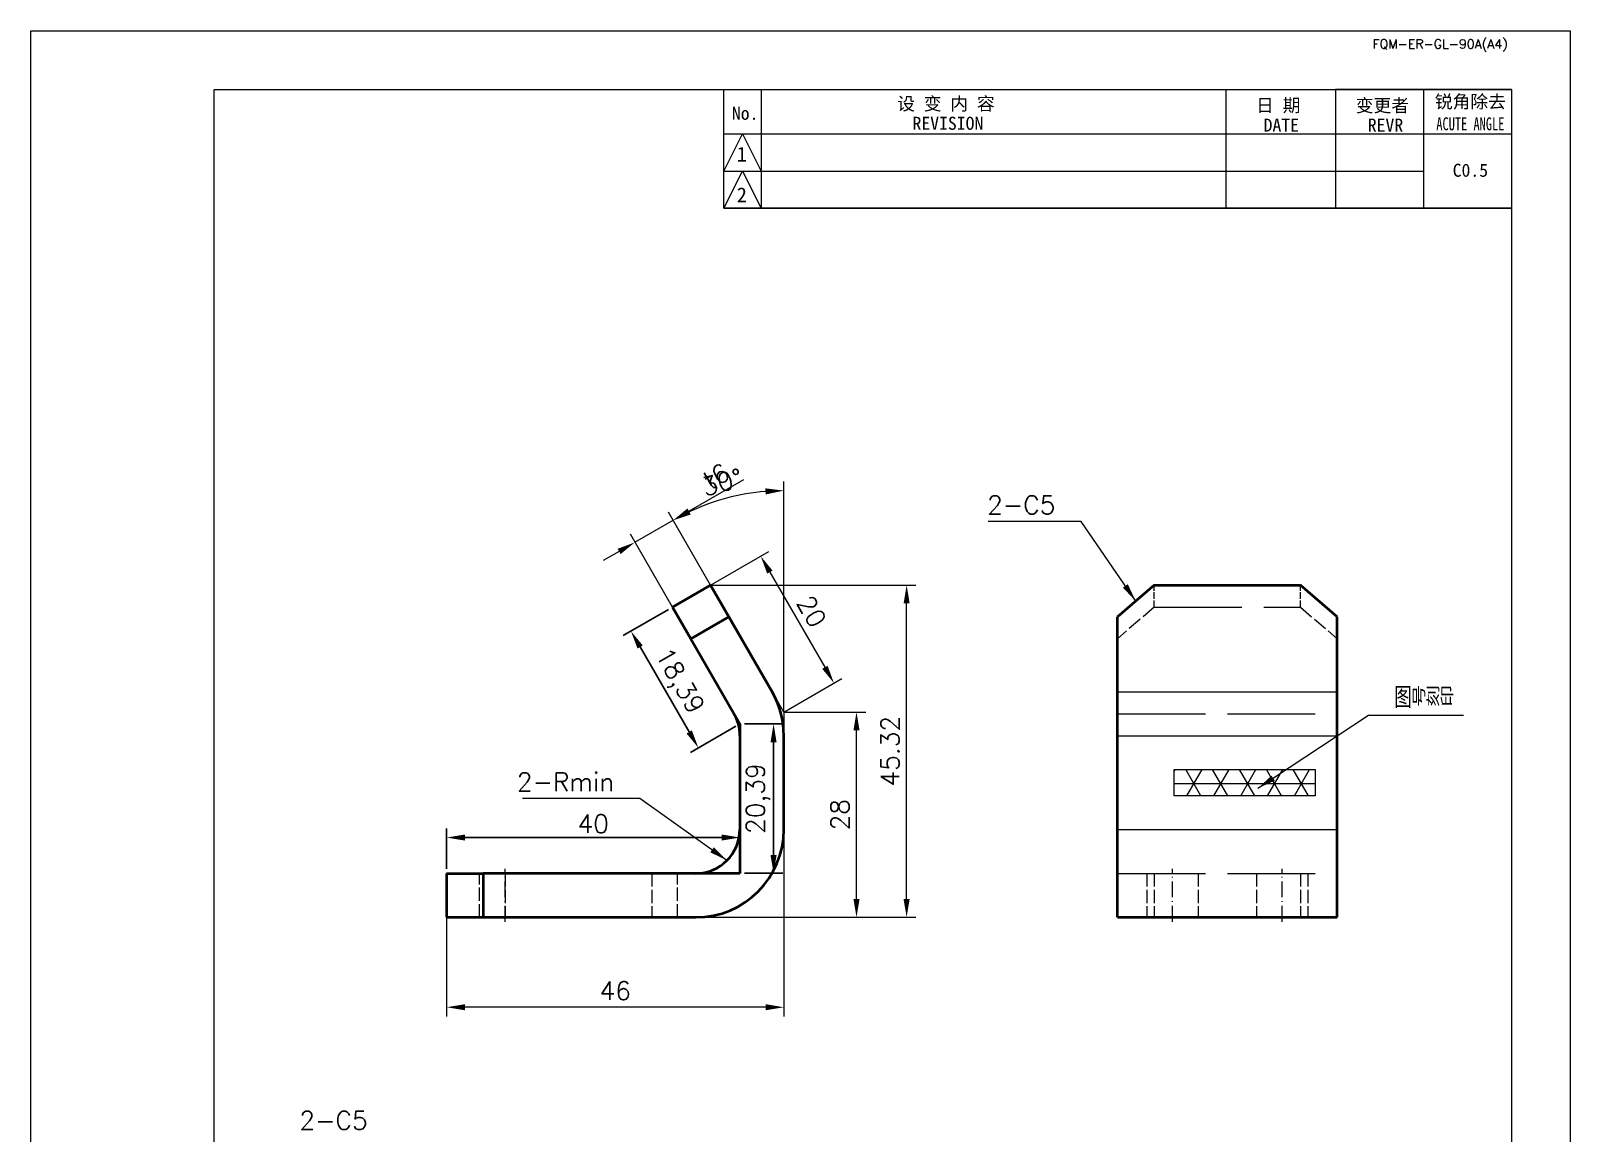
# Model space of a CAD drawing. Header units: millimetres. Extents: x -162325 to -83245, y 277409 to 326486.
# Drawn here: x -160479.3 to -160269.3, y 298490.9 to 298641.3 of the extents above; entities that cross this region are included whole.
import ezdxf
from ezdxf.enums import TextEntityAlignment as Align

# ---------------------------------------------------------------- set-up
doc = ezdxf.new("R2010")
doc.units = ezdxf.units.MM
for name, pattern in [('DASHDOT', [18.5, 12, -3, 0.5, -3]), ('DASHED', [15, 12, -3]), ('PHANTOM2', [31.75, 15.875, -3.175, 3.175, -3.175, 3.175, -3.175])]:
    doc.linetypes.add(name, pattern=pattern)
for name, color, linetype, lineweight in [('A4', 3, 'Continuous', 20), ('SIM', 6, 'PHANTOM2', 20), ('图框', 7, 'Continuous', 20), ('尺寸线', 3, 'Continuous', 13)]:
    doc.layers.add(name, color=color, linetype=linetype, lineweight=lineweight)
doc.styles.add('CH-1', font='')
doc.styles.get("Standard").update_dxf_attribs({"font": 'txt', "bigfont": 'gbcbig.shx'})
doc.styles.add('工程字', font='')
doc.styles.get('CH-1').set_extended_font_data('SimSun')
doc.styles.get('工程字').set_extended_font_data('SimSun')
doc.dimstyles.new('ISO-25', dxfattribs={"dimtxt": 2.5, "dimasz": 2.5, "dimexe": 1.25, "dimexo": 0.625, "dimtad": 1, "dimtxsty": 'Standard', "dimcen": 2.5, "dimadec": 0, "dimazin": 0, "dimtfac": 1, "dimtmove": 0, "dimatfit": 3, "dimfxl": 0, "dimarcsym": 0})
doc.dimstyles.new('副本01', dxfattribs={"dimtxt": 2.5, "dimasz": 2.5, "dimexe": 1.25, "dimexo": 0, "dimgap": 1, "dimtad": 1, "dimdsep": 46, "dimtxsty": 'Standard', "dimcen": 1, "dimclrd": 3, "dimclre": 3, "dimclrt": 1, "dimadec": 1, "dimazin": 2, "dimtfac": 1, "dimtmove": 0, "dimatfit": 3, "dimfxl": 0, "dimtolj": 1, "dimlwd": -1, "dimlwe": -1, "dimarcsym": 0})
doc.dimstyles.new('副本01$0', dxfattribs={"dimtxt": 2.5, "dimasz": 2.5, "dimexe": 1.25, "dimexo": 0, "dimgap": 1, "dimtad": 1, "dimdsep": 46, "dimtxsty": 'Standard', "dimcen": 1, "dimclrd": 3, "dimclre": 3, "dimclrt": 1, "dimadec": 1, "dimazin": 2, "dimtfac": 1, "dimtmove": 0, "dimatfit": 3, "dimfxl": 0, "dimtolj": 1, "dimlwd": -1, "dimlwe": -1, "dimarcsym": 0})

# ---------------------------------------------------------------- blocks, each defined once
blk = doc.blocks.new('1比1 竖框')
at = {"layer": '图框'}
for p, q in [((0, 0), (0, 297)), ((0, 297), (210, 297)), ((178, 297), (202, 297)), ((210, 297), (210, 0)), ((25, 289), (202, 289)), ((25, 10), (25, 289)), ((25, 272.79), (25, 289)), ((94.55, 272.79), (94.55, 289)), ((99.62, 289), (99.62, 272.79)), ((163, 289), (163, 272.79)), ((163, 289), (163, 272.79)), ((163, 289), (163, 272.79)), ((163, 289), (163, 272.79)), ((163, 289), (163, 272.79)), ((178, 289), (178, 272.79)), ((178, 289), (178, 272.79)), ((178, 289), (178, 272.79)), ((178, 289), (178, 272.79)), ((178, 289), (178, 272.79)), ((178, 289), (202, 289)), ((178, 289), (202, 289)), ((178, 289), (202, 289)), ((178, 289), (202, 289)), ((202, 289), (178, 289)), ((190, 289), (190, 272.79)), ((190, 289), (190, 272.79)), ((190, 289), (190, 272.79)), ((190, 289), (190, 272.79)), ((190, 289), (190, 272.79)), ((202, 289), (202, 10)), ((94.55, 277.86), (97.09, 282.93)), ((94.55, 282.93), (190, 282.93)), ((94.55, 282.93), (190, 282.93)), ((94.55, 282.93), (190, 282.93)), ((94.55, 282.93), (190, 282.93)), ((97.09, 282.93), (99.62, 277.86)), ((190, 282.93), (202, 282.93)), ((190, 282.93), (202, 282.93)), ((190, 282.93), (202, 282.93)), ((190, 282.93), (202, 282.93)), ((94.55, 272.79), (97.09, 277.86)), ((94.55, 277.86), (190, 277.86)), ((94.55, 277.86), (190, 277.86)), ((94.55, 277.86), (190, 277.86)), ((94.55, 277.86), (190, 277.86)), ((97.09, 277.86), (99.62, 272.79)), ((94.55, 272.79), (202, 272.79)), ((202, 272.79), (94.55, 272.79)), ((94.55, 272.79), (202, 272.79)), ((94.55, 272.79), (202, 272.79))]:
    blk.add_line(p, q, dxfattribs=at)
at = {"layer": '图框', "style": 'CH-1'}
for s, height, p in [('设 变 内 容', 1.775, (124.84, 287.09)), ('日 期', 1.775, (170.17, 286.84)), ('变更者', 1.775, (184.38, 286.84)), ('锐角除去', 1.775, (196.38, 287.37)), ('No.', 1.775, (97.45, 285.73)), ('REVISION', 1.775, (125.11, 284.38)), ('DATE', 1.775, (170.59, 284.13)), ('REVR', 1.775, (184.8, 284.13)), ('1', 2.03, (97, 280.16)), ('C0.5', 1.775, (196.38, 277.97)), ('2', 2.03, (97, 274.61))]:
    blk.add_text(s, height=height, dxfattribs=at).set_placement(p, align=Align.MIDDLE)
at = {"layer": '图框', "style": 'CH-1', "width": 0.7}
blk.add_text('ACUTE ANGLE', height=1.7746, dxfattribs=at).set_placement((196.38, 284.31), align=Align.MIDDLE)
at = {"layer": '图框', "insert": (192.25, 295), "char_height": 1.25, "width": 39, "attachment_point": 5}
blk.add_mtext('{\\Ftxt,@extfont2|c134;FQM-ER-GL-90A(A4)}', dxfattribs=at)
blk = doc.blocks.new('*D123')
at = {"layer": 'Defpoints', "color": 0, "transparency": 16777216}
for p in [(-160386.55, 298565.64), (-160369.71, 298552.27), (-160376.55, 298548.32)]:
    blk.add_point(p, dxfattribs=at)
at = {"layer": '尺寸线', "color": 3, "transparency": 16777216}
for p, q in [((-160386.55, 298565.64), (-160378.62, 298570.22)), ((-160378.46, 298567.43), (-160370.96, 298554.44)), ((-160376.55, 298548.32), (-160368.62, 298552.9))]:
    blk.add_line(p, q, dxfattribs=at)
for points in [[(-160378.09, 298567.63), (-160378.82, 298567.22), (-160379.71, 298569.59)], [(-160370.59, 298554.64), (-160371.32, 298554.23), (-160369.71, 298552.27)]]:
    blk.add_solid(points, dxfattribs=at)
at = {"layer": '尺寸线', "color": 1, "transparency": 16777216, "insert": (-160372.76, 298562.06), "char_height": 2.5, "attachment_point": 5, "rotation": 300.0001}
blk.add_mtext('\\A1;20', dxfattribs=at)
blk = doc.blocks.new('*D124')
at = {"layer": 'Defpoints', "color": 0, "transparency": 16777216}
for p in [(-160376.55, 298548.32), (-160366.64, 298548.32), (-160388.55, 298520.32)]:
    blk.add_point(p, dxfattribs=at)
at = {"layer": '尺寸线', "color": 3, "transparency": 16777216}
for p, q in [((-160376.55, 298548.32), (-160365.39, 298548.32)), ((-160366.64, 298522.82), (-160366.64, 298545.82)), ((-160388.55, 298520.32), (-160365.39, 298520.32))]:
    blk.add_line(p, q, dxfattribs=at)
for points in [[(-160367.06, 298545.82), (-160366.22, 298545.82), (-160366.64, 298548.32)], [(-160367.06, 298522.82), (-160366.22, 298522.82), (-160366.64, 298520.32)]]:
    blk.add_solid(points, dxfattribs=at)
at = {"layer": '尺寸线', "color": 1, "transparency": 16777216, "insert": (-160368.89, 298534.32), "char_height": 2.5, "attachment_point": 5, "rotation": 90}
blk.add_mtext('\\A1;28', dxfattribs=at)
blk = doc.blocks.new('*D125')
at = {"layer": 'Defpoints', "color": 0, "transparency": 16777216}
for p in [(-160376.55, 298532.32), (-160422.55, 298520.32), (-160422.55, 298508.05)]:
    blk.add_point(p, dxfattribs=at)
at = {"layer": '尺寸线', "color": 3, "transparency": 16777216}
for p, q in [((-160376.55, 298532.32), (-160376.55, 298506.8)), ((-160422.55, 298520.32), (-160422.55, 298506.8)), ((-160379.05, 298508.05), (-160420.05, 298508.05))]:
    blk.add_line(p, q, dxfattribs=at)
for points in [[(-160420.05, 298508.46), (-160420.05, 298507.63), (-160422.55, 298508.05)], [(-160379.05, 298508.46), (-160379.05, 298507.63), (-160376.55, 298508.05)]]:
    blk.add_solid(points, dxfattribs=at)
at = {"layer": '尺寸线', "color": 1, "transparency": 16777216, "insert": (-160399.55, 298510.3), "char_height": 2.5, "attachment_point": 5}
blk.add_mtext('\\A1;46', dxfattribs=at)
blk = doc.blocks.new('*D134')
at = {"layer": 'Defpoints', "color": 0, "transparency": 16777216}
for p in [(-160381.8, 298578.08), (-160386.55, 298565.64), (-160384.05, 298561.31), (-160376.55, 298545.1), (-160376.55, 298532.32)]:
    blk.add_point(p, dxfattribs=at)
at = {"layer": '尺寸线', "color": 3, "transparency": 16777216}
for p, q in [((-160376.55, 298548.32), (-160376.55, 298579.79)), ((-160386.55, 298565.64), (-160392.29, 298575.58))]:
    blk.add_line(p, q, dxfattribs=at)
blk.add_arc((-160376.55, 298548.32), 30.22, 94.7406, 115.2597, dxfattribs=at)
for points in [[(-160379.07, 298578.85), (-160379.03, 298578.02), (-160376.55, 298578.54)], [(-160389.26, 298575.28), (-160389.64, 298576.02), (-160391.66, 298574.49)]]:
    blk.add_solid(points, dxfattribs=at)
at = {"layer": '尺寸线', "color": 1, "transparency": 16777216, "insert": (-160384.96, 298579.69), "char_height": 2.5, "attachment_point": 5, "rotation": 15.0001}
blk.add_mtext('\\A1;30°', dxfattribs=at)
blk = doc.blocks.new('*D135')
at = {"layer": 'Defpoints', "color": 0, "transparency": 16777216}
for p in [(-160391.66, 298574.49), (-160386.55, 298565.64), (-160391.75, 298562.64)]:
    blk.add_point(p, dxfattribs=at)
at = {"layer": '尺寸线', "color": 3, "transparency": 16777216}
for p, q in [((-160389.5, 298575.74), (-160381.99, 298580.08)), ((-160396.86, 298571.49), (-160391.66, 298574.49)), ((-160386.55, 298565.64), (-160392.29, 298575.58)), ((-160391.75, 298562.64), (-160397.48, 298572.58)), ((-160399.02, 298570.24), (-160401.19, 298568.99))]:
    blk.add_line(p, q, dxfattribs=at)
for points in [[(-160389.71, 298576.1), (-160389.29, 298575.38), (-160391.66, 298574.49)], [(-160399.23, 298570.6), (-160398.82, 298569.88), (-160396.86, 298571.49)]]:
    blk.add_solid(points, dxfattribs=at)
at = {"layer": '尺寸线', "color": 1, "transparency": 16777216, "insert": (-160385.79, 298580.48), "char_height": 2.5, "attachment_point": 5, "rotation": 30.0003}
blk.add_mtext('\\A1;t6', dxfattribs=at)
blk = doc.blocks.new('*D137')
at = {"layer": 'Defpoints', "color": 0, "transparency": 16777216}
for p in [(-160386.55, 298565.64), (-160359.8, 298565.64), (-160388.55, 298520.32)]:
    blk.add_point(p, dxfattribs=at)
at = {"layer": '尺寸线', "color": 3, "transparency": 16777216}
for p, q in [((-160386.55, 298565.64), (-160358.55, 298565.64)), ((-160359.8, 298522.82), (-160359.8, 298563.14)), ((-160388.55, 298520.32), (-160358.55, 298520.32))]:
    blk.add_line(p, q, dxfattribs=at)
for points in [[(-160360.22, 298563.14), (-160359.39, 298563.14), (-160359.8, 298565.64)], [(-160360.22, 298522.82), (-160359.39, 298522.82), (-160359.8, 298520.32)]]:
    blk.add_solid(points, dxfattribs=at)
at = {"layer": '尺寸线', "color": 1, "transparency": 16777216, "insert": (-160362.05, 298542.98), "char_height": 2.5, "attachment_point": 5, "rotation": 90}
blk.add_mtext('\\A1;45.32', dxfattribs=at)
blk = doc.blocks.new('*D697')
at = {"color": 0, "lineweight": -2, "transparency": 16777216}
for p, q in [((-160392.29, 298562.33), (-160398.49, 298558.75)), ((-160389.46, 298545.61), (-160396.16, 298557.21)), ((-160383.09, 298546.4), (-160389.29, 298542.82))]:
    blk.add_line(p, q, dxfattribs=at)
at = {"color": 0, "transparency": 16777216}
for points in [[(-160395.8, 298557.41), (-160396.52, 298557), (-160397.41, 298559.37)], [(-160389.1, 298545.82), (-160389.82, 298545.4), (-160388.21, 298543.44)]]:
    blk.add_solid(points, dxfattribs=at)
at = {"layer": 'Defpoints', "color": 0, "transparency": 16777216}
for p in [(-160391.75, 298562.64), (-160397.41, 298559.37), (-160382.55, 298546.71)]:
    blk.add_point(p, dxfattribs=at)
at = {"color": 0, "transparency": 16777216, "insert": (-160391, 298552.45), "char_height": 2.5, "attachment_point": 5, "rotation": 300.0001}
blk.add_mtext('18,39', dxfattribs=at)
blk = doc.blocks.new('*D699')
at = {"color": 0, "lineweight": -2, "transparency": 16777216}
for p, q in [((-160381.93, 298546.71), (-160376.7, 298546.71)), ((-160377.95, 298544.21), (-160377.95, 298528.82)), ((-160381.93, 298526.32), (-160376.7, 298526.32))]:
    blk.add_line(p, q, dxfattribs=at)
at = {"color": 0, "transparency": 16777216}
for points in [[(-160378.37, 298544.21), (-160377.54, 298544.21), (-160377.95, 298546.71)], [(-160378.37, 298528.82), (-160377.54, 298528.82), (-160377.95, 298526.32)]]:
    blk.add_solid(points, dxfattribs=at)
at = {"layer": 'Defpoints', "color": 0, "transparency": 16777216}
for p in [(-160382.55, 298546.71), (-160382.55, 298526.32), (-160377.95, 298526.32)]:
    blk.add_point(p, dxfattribs=at)
at = {"color": 0, "transparency": 16777216, "insert": (-160380.04, 298536.51), "char_height": 2.5, "attachment_point": 5, "rotation": 90}
blk.add_mtext('20,39', dxfattribs=at)
blk = doc.blocks.new('*D700')
at = {"color": 0, "lineweight": -2, "transparency": 16777216}
for p, q in [((-160422.55, 298526.94), (-160422.55, 298532.45)), ((-160382.55, 298526.94), (-160382.55, 298532.45)), ((-160385.05, 298531.2), (-160420.05, 298531.2))]:
    blk.add_line(p, q, dxfattribs=at)
at = {"color": 0, "transparency": 16777216}
for points in [[(-160420.05, 298531.62), (-160420.05, 298530.79), (-160422.55, 298531.2)], [(-160385.05, 298531.62), (-160385.05, 298530.79), (-160382.55, 298531.2)]]:
    blk.add_solid(points, dxfattribs=at)
at = {"layer": 'Defpoints', "color": 0, "transparency": 16777216}
for p in [(-160422.55, 298531.2), (-160422.55, 298526.32), (-160382.55, 298526.32)]:
    blk.add_point(p, dxfattribs=at)
at = {"color": 0, "transparency": 16777216, "insert": (-160402.55, 298533.08), "char_height": 2.5, "attachment_point": 5}
blk.add_mtext('40', dxfattribs=at)

msp = doc.modelspace()

# ---------------------------------------------------------------- hatches: boundary and pattern name
at = {"layer": '尺寸线'}
h = msp.add_hatch(dxfattribs=at)
h.set_pattern_fill('NET3', color=4, angle=360)
h.set_pattern_definition([(360, (-172010.2048, 283714.4878), (8e-16, 3.175), []), (60, (-172010.2048, 283714.4878), (-2.74963066, 1.5875), []), (120, (-172010.2048, 283714.4878), (-2.74963066, -1.5875), [])])
h.paths.add_polyline_path([(-160304.071, 298536.906), (-160304.071, 298540.502), (-160323.291, 298540.502), (-160323.291, 298536.906)])

# ---------------------------------------------------------------- linework, layer by layer
at = {"color": 7, "lineweight": 35}
for p, q in [((-160391.747, 298562.638), (-160386.551, 298565.638)), ((-160386.551, 298565.638), (-160384.051, 298561.308)), ((-160326.053, 298565.638), (-160331.053, 298561.308)), ((-160326.053, 298565.638), (-160306.053, 298565.638)), ((-160301.053, 298561.308), (-160306.053, 298565.638)), ((-160391.747, 298562.638), (-160389.247, 298558.308)), ((-160389.247, 298558.308), (-160384.051, 298561.308)), ((-160378.159, 298551.102), (-160384.051, 298561.308)), ((-160331.053, 298551.102), (-160331.053, 298561.308)), ((-160301.053, 298551.102), (-160301.053, 298561.308)), ((-160389.247, 298558.308), (-160382.551, 298546.71)), ((-160331.053, 298545.102), (-160331.053, 298551.102)), ((-160301.053, 298545.102), (-160301.053, 298551.102)), ((-160382.551, 298546.71), (-160382.551, 298526.318)), ((-160376.551, 298532.318), (-160376.551, 298545.102)), ((-160331.053, 298532.318), (-160331.053, 298545.102)), ((-160301.053, 298532.318), (-160301.053, 298545.102)), ((-160331.053, 298520.318), (-160331.053, 298532.318)), ((-160301.053, 298520.318), (-160301.053, 298532.318)), ((-160422.551, 298526.318), (-160422.551, 298520.318)), ((-160422.551, 298526.318), (-160417.551, 298526.318)), ((-160417.551, 298526.318), (-160417.551, 298520.318)), ((-160382.551, 298526.318), (-160417.551, 298526.318)), ((-160422.551, 298520.318), (-160417.551, 298520.318)), ((-160417.551, 298520.318), (-160388.551, 298520.318)), ((-160331.053, 298520.318), (-160301.053, 298520.318))]:
    msp.add_line(p, q, dxfattribs=at)
at = {"color": 1, "linetype": 'DASHED', "lineweight": 13, "ltscale": 0.075}
for p, q in [((-160326.053, 298562.638), (-160326.053, 298565.638)), ((-160306.053, 298562.638), (-160306.053, 298565.638))]:
    msp.add_line(p, q, dxfattribs=at)
at = {"color": 1, "linetype": 'DASHED', "lineweight": 13, "ltscale": 0.149998}
msp.add_line((-160389.247, 298558.308), (-160384.051, 298561.308), dxfattribs=at)
at = {"color": 1, "linetype": 'DASHED', "lineweight": 13, "ltscale": 0.165359}
for p, q in [((-160326.053, 298562.638), (-160331.053, 298558.308)), ((-160306.053, 298562.638), (-160301.053, 298558.308))]:
    msp.add_line(p, q, dxfattribs=at)
at = {"color": 1, "linetype": 'DASHED', "lineweight": 13}
for p, q in [((-160326.053, 298562.638), (-160306.053, 298562.638)), ((-160331.053, 298548.102), (-160301.053, 298548.102)), ((-160331.053, 298545.102), (-160301.053, 298545.102)), ((-160331.053, 298532.318), (-160301.053, 298532.318)), ((-160331.053, 298526.318), (-160301.053, 298526.318))]:
    msp.add_line(p, q, dxfattribs=at)
at = {"color": 7, "lineweight": 13}
for p, q in [((-160331.053, 298551.102), (-160301.053, 298551.102)), ((-160331.053, 298545.102), (-160301.053, 298545.102)), ((-160331.053, 298532.318), (-160301.053, 298532.318))]:
    msp.add_line(p, q, dxfattribs=at)
at = {"color": 1, "linetype": 'DASHED', "lineweight": 13, "ltscale": 0.15}
for p, q in [((-160418.051, 298520.318), (-160418.051, 298526.318)), ((-160418.051, 298520.318), (-160418.051, 298526.318)), ((-160417.551, 298526.318), (-160417.551, 298520.318)), ((-160414.551, 298526.318), (-160414.551, 298520.318)), ((-160414.551, 298526.318), (-160414.551, 298520.318)), ((-160414.551, 298526.318), (-160414.551, 298520.318)), ((-160414.551, 298526.318), (-160414.551, 298520.318)), ((-160394.551, 298526.318), (-160394.551, 298520.318)), ((-160394.551, 298526.318), (-160394.551, 298520.318)), ((-160394.551, 298526.318), (-160394.551, 298520.318)), ((-160394.551, 298526.318), (-160394.551, 298520.318)), ((-160391.051, 298520.318), (-160391.051, 298526.318)), ((-160391.051, 298520.318), (-160391.051, 298526.318)), ((-160327.053, 298526.318), (-160327.053, 298520.318)), ((-160326.053, 298526.318), (-160326.053, 298520.318)), ((-160320.053, 298526.318), (-160320.053, 298520.318)), ((-160312.053, 298526.318), (-160312.053, 298520.318)), ((-160306.053, 298526.318), (-160306.053, 298520.318)), ((-160305.053, 298526.318), (-160305.053, 298520.318))]:
    msp.add_line(p, q, dxfattribs=at)
at = {"color": 2, "linetype": 'DASHDOT', "lineweight": 13, "ltscale": 0.179999}
for p, q in [((-160414.551, 298519.718), (-160414.551, 298526.918)), ((-160323.553, 298519.718), (-160323.553, 298526.918)), ((-160308.553, 298519.718), (-160308.553, 298526.918))]:
    msp.add_line(p, q, dxfattribs=at)
at = {"color": 7, "lineweight": 35}
for centre, radius, start, end in [((-160388.551, 298545.102), 12, 0, 30), ((-160388.551, 298545.102), 6, 0, 30), ((-160388.551, 298532.318), 12, 270, 0), ((-160388.551, 298532.318), 6, 270, 0)]:
    msp.add_arc(centre, radius, start, end, dxfattribs=at)
at = {"layer": 'A4'}
msp.add_lwpolyline([(-160479.28, 298641.284), (-160269.28, 298641.284), (-160269.28, 298344.284), (-160479.28, 298344.284)], close=True, dxfattribs=at)
at = {"layer": 'SIM'}
for q in [(-160378.159, 298551.102), (-160376.551, 298545.102)]:
    msp.add_line((-160376.551, 298548.318), q, dxfattribs=at)
at = {"layer": '尺寸线', "color": 4}
msp.add_lwpolyline([(-160323.291, 298540.502), (-160304.071, 298540.502), (-160304.071, 298536.906), (-160323.291, 298536.906)], close=True, dxfattribs=at)

# ---------------------------------------------------------------- block references
at = {"layer": '图框'}
msp.add_blockref('1比1 竖框', (-160479.28, 298344.284), dxfattribs=at)

# ---------------------------------------------------------------- texts
at = {"layer": '尺寸线', "color": 1, "char_height": 2.5, "attachment_point": 9}
for s, insert in [('2-C5', (-160339.5, 298575.336)), ('2-Rmin ', (-160399.69, 298537.548)), ('2-C5', (-160433.321, 298491.358))]:
    msp.add_mtext(s, dxfattribs=dict(at, insert=insert))
at = {"layer": '尺寸线', "color": 1, "insert": (-160293.296, 298548.884), "char_height": 2.5, "attachment_point": 7, "style": '工程字'}
msp.add_mtext('{\\W0.7;\\A1;\\f宋体|b0|i0|c134|p2;\\C4;图\\Fg13f12d.shx,@extfont2.shx|c0;号刻印}', dxfattribs=at)

# ---------------------------------------------------------------- dimensions: what is measured, and where the dimension line sits
dim = msp.add_aligned_dim(p1=(-160382.551, 298546.71), p2=(-160391.747, 298562.638), distance=6.535, dimstyle='ISO-25', override={"dimarcsym": 2})
dim.commit()
dim.dimension.update_dxf_attribs({"geometry": '*D697', "text_midpoint": (-160391.005, 298552.448)})
dim = msp.add_linear_dim(base=(-160377.953, 298526.318), p1=(-160382.551, 298546.71), p2=(-160382.551, 298526.318), angle=90, dimstyle='ISO-25', override={"dimarcsym": 2})
dim.commit()
dim.dimension.update_dxf_attribs({"geometry": '*D699', "text_midpoint": (-160380.037, 298536.514)})
dim = msp.add_linear_dim(base=(-160422.551, 298531.202), p1=(-160382.551, 298526.318), p2=(-160422.551, 298526.318), dimstyle='ISO-25', override={"dimarcsym": 2})
dim.commit()
dim.dimension.update_dxf_attribs({"geometry": '*D700', "text_midpoint": (-160402.551, 298533.077)})
at = {"layer": '尺寸线'}
dim = msp.add_aligned_dim(p1=(-160391.747, 298562.638), p2=(-160386.551, 298565.638), distance=10.224, dimstyle='副本01$0', override={"dimpost": 't<>', "dimtxsty": 'Standard'}, dxfattribs=at)
dim.commit()
dim.dimension.update_dxf_attribs({"geometry": '*D135', "text_midpoint": (-160385.788, 298580.483)})
dim = msp.add_angular_dim_2l(base=(-160381.8, 298578.083), line1=((-160376.551, 298532.318), (-160376.551, 298545.102)), line2=((-160386.551, 298565.638), (-160384.051, 298561.308)), dimstyle='副本01', dxfattribs=at)
dim.commit()
dim.dimension.update_dxf_attribs({"geometry": '*D134', "text_midpoint": (-160384.956, 298579.685)})
dim = msp.add_aligned_dim(p1=(-160386.551, 298565.638), p2=(-160376.551, 298548.318), distance=7.905, dimstyle='副本01$0', dxfattribs=at)
dim.commit()
dim.dimension.update_dxf_attribs({"geometry": '*D123', "text_midpoint": (-160372.757, 298562.056)})
for base, p2, picture, middle in [((-160359.805, 298565.638), (-160386.551, 298565.638), '*D137', (-160362.055, 298542.978)), ((-160366.64, 298548.318), (-160376.551, 298548.318), '*D124', (-160368.89, 298534.318))]:
    dim = msp.add_linear_dim(base=base, p1=(-160388.551, 298520.318), p2=p2, angle=90, dimstyle='副本01$0', dxfattribs=at)
    dim.commit()
    dim.dimension.update_dxf_attribs({"geometry": picture, "text_midpoint": middle})
dim = msp.add_linear_dim(base=(-160422.551, 298508.047), p1=(-160376.551, 298532.318), p2=(-160422.551, 298520.318), dimstyle='副本01$0', dxfattribs=at)
dim.commit()
dim.dimension.update_dxf_attribs({"geometry": '*D125', "text_midpoint": (-160399.551, 298510.297)})

# ---------------------------------------------------------------- leaders
at = {"layer": '尺寸线', "annotation_type": 0, "has_hookline": 1}
for points, hookline_direction, text_width in [([(-160328.553, 298563.473), (-160336, 298574.336), (-160338.5, 298574.336)], 1, 9.167), ([(-160311.883, 298537.931), (-160296.796, 298547.884), (-160294.296, 298547.884)], 0, 9.444), ([(-160384.309, 298528.075), (-160396.19, 298536.548), (-160398.69, 298536.548)], 1, 12.5)]:
    msp.add_leader(points, dimstyle='副本01', override={"dimgap": 1, "dimtad": 1}, dxfattribs=dict(at, hookline_direction=hookline_direction, text_width=text_width))

doc.saveas('drawing.dxf')
